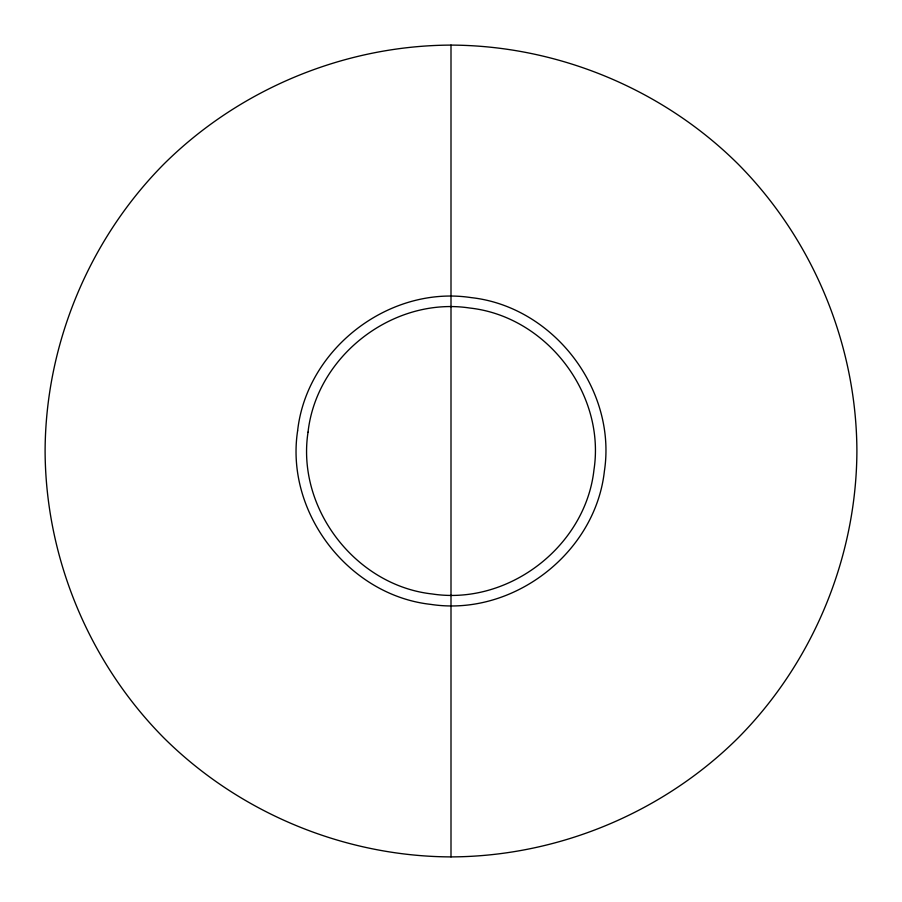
<?xml version="1.0" encoding="UTF-8"?>
<svg xmlns="http://www.w3.org/2000/svg" width="902" height="902" viewBox="0 0 902 902"><rect width="100%" height="100%" fill="white"/><g stroke="black" fill="none" stroke-linecap="round" stroke-linejoin="round"><path stroke-width="1.35" d="M451 45.1C344.474 45.495 239.594 88.937 163.984 163.984C88.937 239.594 45.495 344.474 45.1 451C45.495 557.526 88.937 662.406 163.984 738.016C239.594 813.063 344.474 856.505 451 856.9C557.526 856.505 662.406 813.063 738.016 738.016C813.063 662.406 856.505 557.526 856.9 451C856.505 344.474 813.063 239.594 738.016 163.984C662.406 88.937 557.526 45.495 451 45.1L451 856.9M297.615 430.806C285.1 512.562 348.589 595.309 430.806 604.385C512.562 616.9 595.309 553.411 604.385 471.194C616.9 389.438 553.411 306.691 471.194 297.615C389.438 285.1 306.691 348.589 297.615 430.806M308.033 432.182C296.363 508.39 355.546 585.522 432.182 593.967C508.39 605.637 585.522 546.454 593.967 469.818C605.637 393.61 546.454 316.478 469.818 308.033C393.61 296.363 316.478 355.546 308.033 432.182"/></g></svg>
